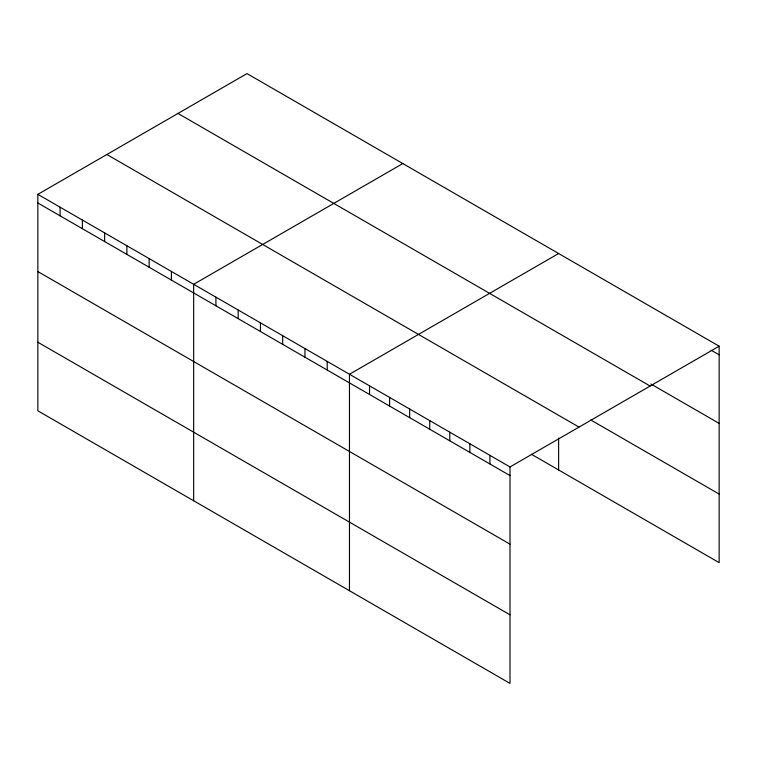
<?xml version="1.0" encoding="UTF-8"?>
<svg xmlns="http://www.w3.org/2000/svg" width="757" height="757" viewBox="0 0 757 757"><rect width="100%" height="100%" fill="white"/><g stroke="black" fill="none" stroke-linecap="round" stroke-linejoin="round"><path stroke-width="1.14" d="M510 544.16L510 466.946L37.85 194.35L37.85 410.805L510 683.401L510 544.16L37.85 271.564M531.3 454.191L719.15 562.65L719.15 346.195L247 73.599L37.85 194.35M402.809 163.559L193.66 284.31L193.66 500.765M558.619 253.51L349.469 374.261L349.469 590.715M510 466.946L719.15 346.195M711.126 350.198L719.15 354.825M650.925 384.017L719.15 423.409M177.98 113.446L650.131 386.042M590.725 419.927L719.15 494.066M106.869 154.504L579.02 427.099M37.85 202.99L510 475.576M37.85 342.23L510 614.816M558.619 438.038L558.619 469.965M489.93 455.364L489.93 463.994M469.87 443.772L469.87 452.412M449.8 432.19L449.8 440.829M429.739 420.608L429.739 429.238M409.669 409.017L409.669 417.656M389.6 397.434L389.6 406.074M369.539 385.852L369.539 394.482M327.213 361.411L327.213 370.05M304.948 348.561L304.948 357.2M282.692 335.711L282.692 344.35M260.436 322.861L260.436 331.5M238.181 310.01L238.181 318.64M215.915 297.16L215.915 305.79M171.404 271.46L171.404 280.09M149.138 258.61L149.138 267.24M126.883 245.76L126.883 254.39M104.627 232.901L104.627 241.54M82.371 220.05L82.371 228.69M60.106 207.2L60.106 215.84"/></g></svg>
